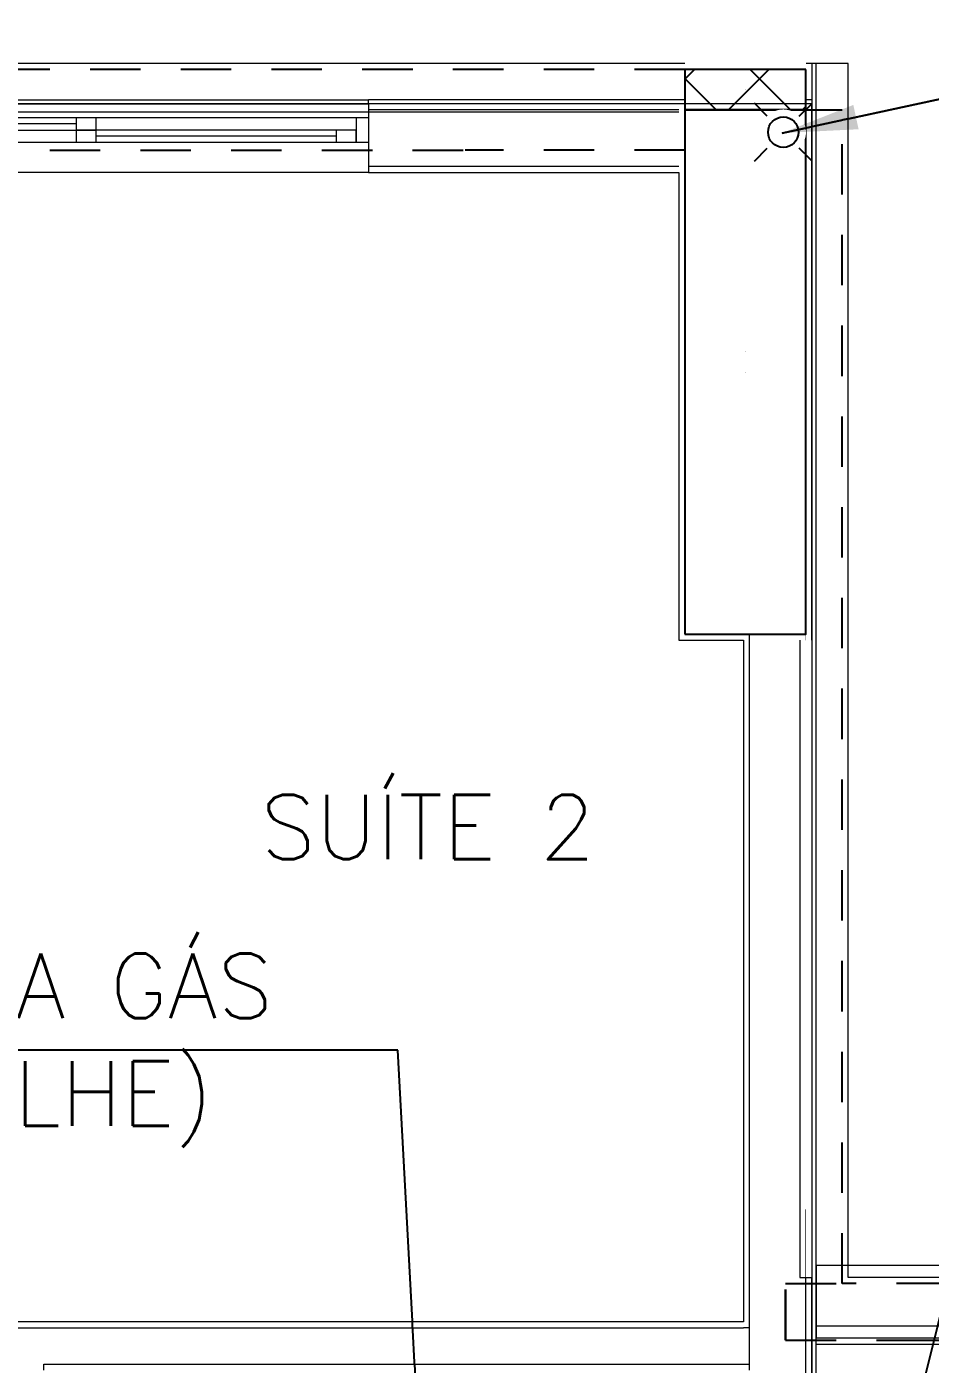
# Model space of a CAD drawing. Header units: millimetres. Extents: x 188.6 to 263.2, y 40.1 to 120.1.
# Drawn here: x 214.326 to 216.567, y 57.337 to 60.653 of the extents above; entities that cross this region are included whole.
import ezdxf

# ---------------------------------------------------------------- set-up
doc = ezdxf.new("R2010")
doc.units = ezdxf.units.MM
doc.set_wipeout_variables(frame=1)
for name, pattern in [('HIDDEN2', [0.1875, 0.125, -0.0625]), ('Linha Tracejada 2_1', [300, 200, -100]), ('Wipeout_Contour', [1000, 0, -1000])]:
    doc.linetypes.add(name, pattern=pattern)
for name, color, linetype in [('ARQ', 8, 'Continuous'), ('ARQ-BASE', 8, 'Continuous'), ('DET-TXT', 7, 'Continuous'), ('ESTR-PILARES', 11, 'Continuous'), ('ESTR-VIGAS', 11, 'HIDDEN2'), ('ESTRUTURA', 7, 'Continuous'), ('GAS-TEXTO', 7, 'Continuous'), ('Janelas ARCHICAD', 7, 'Continuous'), ('SPDA-COL', 7, 'Continuous'), ('SPDA-D', 164, 'Continuous')]:
    doc.layers.add(name, color=color, linetype=linetype)
doc.styles.add('60-100', font='romans.shx', dxfattribs={"height": 0.16})
doc.styles.add('60-50', font='romans.shx', dxfattribs={"height": 0.08})
doc.styles.add('60-75', font='romans.shx', dxfattribs={"height": 0.12})
doc.dimstyles.new('IND75', dxfattribs={"dimtxt": 0.15, "dimasz": 0.1875, "dimexe": 0.15, "dimexo": 0, "dimgap": 0.1, "dimtad": 1, "dimzin": 10, "dimdsep": 46, "dimtxsty": '60-75', "dimcen": 0, "dimclrd": 256, "dimclre": 1, "dimclrt": 256, "dimadec": 0, "dimazin": 0, "dimtfac": 1, "dimtix": 1, "dimtmove": 2, "dimatfit": 3, "dimfxl": 0.15, "dimtolj": 1, "dimtzin": 6, "dimarcsym": 0})
doc.dimstyles.new('SETAS50', dxfattribs={"dimtxt": 0.08, "dimasz": 0.1, "dimexe": 0.15, "dimexo": 0, "dimgap": 0.1, "dimtad": 1, "dimzin": 10, "dimdsep": 46, "dimtxsty": '60-50', "dimblk1": 'OPEN', "dimblk2": 'OPEN', "dimsah": 1, "dimcen": 0, "dimclrd": 244, "dimclre": 8, "dimclrt": 2, "dimadec": 0, "dimazin": 0, "dimtfac": 1, "dimtix": 1, "dimtmove": 2, "dimatfit": 3, "dimldrblk": 'OPEN', "dimfxl": 0.15, "dimtolj": 1, "dimtzin": 6, "dimarcsym": 0})
doc.dimstyles.new('SETAS75', dxfattribs={"dimtxt": 0.16, "dimasz": 0.15, "dimexe": 0.15, "dimexo": 0, "dimgap": 0.1, "dimtad": 1, "dimzin": 10, "dimdsep": 46, "dimtxsty": '60-100', "dimblk1": 'OPEN', "dimblk2": 'OPEN', "dimsah": 1, "dimcen": 0, "dimclrd": 244, "dimclre": 244, "dimclrt": 7, "dimadec": 0, "dimazin": 0, "dimtfac": 1, "dimtix": 1, "dimtmove": 2, "dimatfit": 3, "dimldrblk": 'OPEN', "dimfxl": 0.15, "dimtolj": 1, "dimtzin": 6, "dimarcsym": 0})

# ---------------------------------------------------------------- blocks, each defined once
blk = doc.blocks.new('ESTR-1TP-29.09.2016')
at = {"layer": 'ESTR-PILARES'}
for p, q in [((12.6374, 22.8461), (12.6615, 22.8702)), ((12.6374, 22.848), (12.7152, 22.7702)), ((12.7453, 22.7702), (12.8453, 22.8702)), ((12.7991, 22.8702), (12.8991, 22.7702)), ((12.7874, 22.8202), (12.7874, 22.8202)), ((12.9292, 22.7702), (12.9374, 22.7784)), ((12.7874, 22.1702), (12.7874, 22.1702)), ((12.7874, 22.1202), (12.7874, 22.1202))]:
    blk.add_line(p, q, dxfattribs=at)
for points in [[(12.9374, 22.8702), (12.6374, 22.8702), (12.6374, 22.7702), (12.9374, 22.7702), (12.9374, 22.8702)], [(12.6374, 21.4702), (12.9374, 21.4702), (12.9374, 22.7702), (12.6374, 22.7702), (12.6374, 21.4702)]]:
    blk.add_lwpolyline(points, dxfattribs=at)
at = {"layer": 'ESTR-VIGAS'}
blk.add_line((12.8874, 19.7202), (12.8874, 19.8602), dxfattribs=at)
for points in [[(12.6374, 22.8702), (5.4374, 22.8702)], [(12.9374, 22.7702), (13.0274, 22.7702)], [(13.0274, 19.8602), (13.0274, 22.7702)], [(5.4374, 22.6702), (12.0924, 22.6702)], [(12.6374, 22.6702), (12.0924, 22.6702)], [(12.8874, 19.8602), (13.0274, 19.8602)], [(15.9874, 19.8602), (13.0274, 19.8602)], [(12.8874, 19.7202), (13.1824, 19.7202)], [(13.1824, 19.7202), (15.9877, 19.7202)]]:
    blk.add_lwpolyline(points, dxfattribs=at)
blk = doc.blocks.new('Vão de Janela Simples_3')
at = {"layer": 'Janelas ARCHICAD', "color": 8, "linetype": 'Continuous', "lineweight": 0}
for p, q in [((-700, 0), (-700, 10)), ((-700, 10), (700, 10)), ((-700, 0), (700, 0)), ((700, 0), (700, 10))]:
    blk.add_line(p, q, dxfattribs=at)
blk = doc.blocks.new('Janela de Correr 2-Folhas 21')
at = {"layer": 'Janelas ARCHICAD', "color": 8, "linetype": 'Continuous', "lineweight": 0}
for p, q in [((-700, 35), (700, 35)), ((-700, 35), (-700, 20)), ((700, 35), (700, 20)), ((-700, 20), (-700, 0)), ((-700, 0), (-670, 0)), ((-700, 0), (-700, -60)), ((-700, 0), (-700, -60)), ((-670, 0), (25, 0)), ((-670, 0), (-670, -60)), ((-25, 0), (670, 0)), ((-25, 0), (25, 0)), ((-25, -30), (-25, 0)), ((25, 0), (25, -30)), ((25, 0), (620, 0)), ((620, -30), (620, 0)), ((620, 0), (670, 0)), ((670, -60), (670, 0)), ((670, 0), (700, 0)), ((670, 0), (670, -30)), ((700, 20), (700, 0)), ((700, 0), (700, -60)), ((700, 0), (700, -60)), ((-670, -30), (-620, -30)), ((-670, -60), (-670, -30)), ((-620, -30), (-620, -60)), ((-620, -30), (-25, -30)), ((-25, -60), (-25, -30)), ((-25, -30), (25, -30)), ((25, -30), (-25, -30)), ((25, -15), (620, -15)), ((25, -30), (25, -60)), ((620, -30), (25, -30)), ((670, -30), (620, -30)), ((-670, -60), (-700, -60)), ((-700, -60), (-700, -120)), ((25, -60), (-670, -60)), ((-620, -60), (-670, -60)), ((-620, -45), (-25, -45)), ((-25, -60), (-620, -60)), ((670, -60), (-25, -60)), ((25, -60), (-25, -60)), ((700, -60), (670, -60)), ((700, -60), (700, -120)), ((-700, -120), (-700, -135)), ((700, -120), (700, -135)), ((-700, -135), (700, -135))]:
    blk.add_line(p, q, dxfattribs=at)
blk = doc.blocks.new('arq-3pav')
at = {"color": 8, "linetype": 'Wipeout_Contour', "lineweight": 0, "ltscale": 73226.479922}
blk.add_wipeout([(11.355, 20.305), (0, 20.305), (0.015, 20.29), (11.34, 20.29)], dxfattribs=at).dxf.layer = 'ARQ'
at = {"color": 8, "linetype": 'Wipeout_Contour', "lineweight": 0, "ltscale": 57994.723982}
blk.add_wipeout([(10.1653, 20.05), (10.1653, 20.035), (10.9353, 20.035), (10.9353, 20.05)], dxfattribs=at).dxf.layer = 'ARQ'
at = {"color": 8, "linetype": 'Wipeout_Contour', "lineweight": 0, "ltscale": 50187.472694}
blk.add_wipeout([(11.0953, 17.3542), (11.1103, 17.3542), (11.1103, 19.0442), (11.0953, 19.0442)], dxfattribs=at).dxf.layer = 'ARQ'
at = {"color": 8, "linetype": 'Wipeout_Contour', "lineweight": 0, "ltscale": 49202.797596}
blk.add_wipeout([(11.2653, 18.875), (11.2503, 18.875), (11.2503, 16.7876), (11.2653, 16.7876)], dxfattribs=at).dxf.layer = 'ARQ'
at = {"color": 8, "linetype": 'Wipeout_Contour', "lineweight": 0, "ltscale": 52175.219249}
blk.add_wipeout([(9.3603, 17.17), (9.2703, 17.17), (9.2703, 17.08), (9.3603, 17.08)], dxfattribs=at).dxf.layer = 'ARQ'
at = {"color": 8, "linetype": 'Wipeout_Contour', "lineweight": 0, "ltscale": 47310.289955}
blk.add_wipeout([(11.0953, 17.17), (11.0953, 17.08), (11.1103, 17.08), (11.1103, 17.17)], dxfattribs=at).dxf.layer = 'ARQ'
at = {"layer": 'ARQ', "color": 8, "linetype": 'Continuous', "lineweight": 0}
for p, q in [((10.1653, 20.11), (10.1653, 20.05)), ((10.9503, 20.05), (10.1653, 20.05)), ((10.1653, 20.05), (10.1653, 20.035)), ((11.2503, 16.7876), (11.2503, 18.89)), ((12.9453, 17.145), (11.2753, 17.145)), ((11.0953, 17.08), (11.1103, 17.08)), ((11.1103, 17.065), (11.1103, 17.08))]:
    blk.add_line(p, q, dxfattribs=at)
at = {"layer": 'ARQ', "color": 8, "linetype": 'Continuous', "lineweight": 0, "flags": 128}
for points in [[(10.1653, 20.035), (10.9353, 20.035)], [(11.2653, 16.7876), (11.2653, 18.875)]]:
    blk.add_lwpolyline(points, dxfattribs=at)
blk.add_lwpolyline([(11.2753, 17.13), (12.9453, 17.13), (12.9453, 15.7701), (11.2753, 15.7701)], close=True, dxfattribs=at)
at = {"color": 8, "linetype": 'Wipeout_Contour', "lineweight": 0, "ltscale": 180778.341288}
blk.add_wipeout([(11.34, 20.29), (0.015, 20.29), (0.105, 20.2), (2.5353, 20.2), (2.5353, 20.2051), (3.7653, 20.2051), (3.7653, 20.2), (10.9353, 20.2), (10.9353, 20.205), (11.255, 20.205)], dxfattribs=at).dxf.layer = 'ARQ'
at = {"color": 8, "linetype": 'Wipeout_Contour', "lineweight": 0, "ltscale": 47471.735626}
blk.add_wipeout([(11.0953, 17.185), (11.0953, 17.17), (11.1103, 17.17), (11.1103, 17.185)], dxfattribs=at).dxf.layer = 'ARQ'
at = {"layer": 'ARQ', "color": 8, "linetype": 'Continuous', "lineweight": 0}
for p, q in [((11.1103, 17.185), (11.1103, 18.89)), ((11.1103, 17.17), (11.1103, 17.185)), ((11.1103, 17.17), (11.0953, 17.17)), ((11.1103, 17.08), (11.1103, 17.17))]:
    blk.add_line(p, q, dxfattribs=at)
at = {"layer": 'ARQ', "color": 8, "linetype": 'Continuous', "lineweight": 0, "flags": 128}
for points in [[(11.355, 20.305), (0, 20.305)], [(11.0953, 18.875), (11.0953, 17.185)]]:
    blk.add_lwpolyline(points, dxfattribs=at)
at = {"color": 8, "linetype": 'Wipeout_Contour', "lineweight": 0, "ltscale": 67287.348139}
blk.add_wipeout([(10.9353, 20.2), (3.7653, 20.2), (3.7653, 20.185), (10.9353, 20.185)], dxfattribs=at).dxf.layer = 'ARQ'
at = {"color": 8, "linetype": 'Wipeout_Contour', "lineweight": 0, "ltscale": 50022.705052}
blk.add_wipeout([(11.235, 17.4642), (11.25, 17.4642), (11.25, 19.0442), (11.235, 19.0442)], dxfattribs=at).dxf.layer = 'ARQ'
at = {"color": 8, "linetype": 'Wipeout_Contour', "lineweight": 0, "ltscale": 45107.521451}
blk.add_wipeout([(11.2753, 17.175), (12.9453, 17.175), (12.9453, 17.19), (11.2753, 17.19)], dxfattribs=at).dxf.layer = 'ARQ'
at = {"layer": 'ARQ', "color": 8, "linetype": 'Continuous', "lineweight": 0}
blk.add_line((10.1653, 20.17), (10.1653, 20.11), dxfattribs=at)
at = {"layer": 'ARQ', "color": 8, "linetype": 'Continuous', "lineweight": 0, "flags": 128}
blk.add_lwpolyline([(3.7653, 20.185), (10.9353, 20.185)], dxfattribs=at)
at = {"layer": 'ARQ', "color": 8, "linetype": 'Continuous', "lineweight": 0, "xscale": 0.001, "yscale": 0.001, "rotation": 359.9993678355372}
blk.add_blockref('Vão de Janela Simples_3', (9.4653, 20.205), dxfattribs=at)
blk.add_blockref('Vão de Janela Simples_3', (9.4653, 20.205), dxfattribs=at)
at = {"color": 8, "linetype": 'Wipeout_Contour', "lineweight": 0, "ltscale": 92716.496041}
blk.add_wipeout([(11.25, 17.295), (11.34, 17.295), (11.34, 20.29), (11.255, 20.205), (11.2653, 20.205), (11.2653, 18.875), (11.25, 18.875)], dxfattribs=at).dxf.layer = 'ARQ'
at = {"color": 8, "linetype": 'Wipeout_Contour', "lineweight": 0, "ltscale": 49687.87299}
blk.add_wipeout([(9.3603, 17.08), (11.0953, 17.08), (11.0953, 17.17), (9.3603, 17.17)], dxfattribs=at).dxf.layer = 'ARQ'
at = {"layer": 'ARQ', "color": 8, "linetype": 'Continuous', "lineweight": 0}
for p, q in [((9.3603, 17.065), (9.3603, 17.08)), ((9.3603, 17.08), (11.0953, 17.08))]:
    blk.add_line(p, q, dxfattribs=at)
at = {"layer": 'ARQ', "color": 8, "linetype": 'Continuous', "lineweight": 0, "flags": 128}
for points in [[(11.2753, 20.215), (10.1653, 20.215)], [(11.2653, 20.215), (10.1653, 20.215)], [(10.1653, 20.205), (11.2653, 20.205)], [(10.1653, 20.205), (11.2653, 20.205)], [(11.235, 18.875), (11.235, 17.295)], [(11.235, 17.295), (11.25, 17.295)], [(11.25, 17.295), (11.2753, 17.295)]]:
    blk.add_lwpolyline(points, dxfattribs=at)
at = {"color": 8, "linetype": 'Wipeout_Contour', "lineweight": 0, "ltscale": 52175.708776}
blk.add_wipeout([(11.34, 20.29), (11.34, 17.295), (11.355, 17.295), (11.355, 20.305)], dxfattribs=at).dxf.layer = 'ARQ'
at = {"color": 8, "linetype": 'Wipeout_Contour', "lineweight": 0, "ltscale": 52714.800071}
blk.add_wipeout([(7.4353, 17.17), (11.0953, 17.17), (11.0953, 17.185), (7.4353, 17.185)], dxfattribs=at).dxf.layer = 'ARQ'
at = {"layer": 'ARQ', "color": 8, "linetype": 'Continuous', "lineweight": 0}
for p, q in [((12.9453, 17.325), (11.2753, 17.325)), ((7.4353, 17.17), (11.0953, 17.17))]:
    blk.add_line(p, q, dxfattribs=at)
at = {"layer": 'ARQ', "color": 8, "linetype": 'Continuous', "lineweight": 0, "flags": 128}
for points in [[(11.355, 17.295), (11.355, 20.305)], [(11.0953, 17.185), (7.4353, 17.185)]]:
    blk.add_lwpolyline(points, dxfattribs=at)
at = {"color": 8, "linetype": 'Wipeout_Contour', "lineweight": 0, "ltscale": 58509.33675}
blk.add_wipeout([(10.1653, 20.19), (10.9353, 20.19), (10.9353, 20.205), (10.1653, 20.205)], dxfattribs=at).dxf.layer = 'ARQ'
at = {"layer": 'ARQ', "color": 8, "linetype": 'Continuous', "lineweight": 0}
for p, q in [((10.1653, 20.205), (10.1653, 20.19)), ((10.9503, 20.19), (10.1653, 20.19)), ((10.1653, 20.19), (10.1653, 20.17))]:
    blk.add_line(p, q, dxfattribs=at)
at = {"layer": 'ARQ', "color": 8, "linetype": 'Continuous', "lineweight": 0, "flags": 128}
for points in [[(10.9353, 20.205), (10.1653, 20.205)], [(10.9503, 20.19), (10.9503, 20.05)]]:
    blk.add_lwpolyline(points, dxfattribs=at)
at = {"layer": 'ARQ', "color": 8, "linetype": 'Continuous', "lineweight": 0, "xscale": -0.001, "yscale": 0.001, "rotation": 359.9992335007578}
blk.add_blockref('Janela de Correr 2-Folhas 21', (9.4653, 20.17), dxfattribs=at)
at = {"color": 8, "linetype": 'Wipeout_Contour', "lineweight": 0, "ltscale": 47133.080314}
blk.add_wipeout([(11.34, 17.28), (11.2753, 17.28), (11.2753, 17.19), (11.34, 17.19)], dxfattribs=at).dxf.layer = 'ARQ'
at = {"layer": 'ARQ', "color": 8, "linetype": 'Linha Tracejada 2_1', "lineweight": 0, "flags": 128}
blk.add_lwpolyline([(11.2753, 17.175), (11.2753, 17.19)], dxfattribs=at)
at = {"color": 8, "linetype": 'Wipeout_Contour', "lineweight": 0, "ltscale": 110322.289713}
blk.add_wipeout([(10.9503, 20.2042), (10.9353, 20.2042), (10.9353, 19.0442), (11.0953, 19.0442), (11.0953, 19.0592), (10.9503, 19.0592), (10.9503, 20.3592), (10.9503, 20.2192)], dxfattribs=at).dxf.layer = 'ARQ'
at = {"color": 8, "linetype": 'Wipeout_Contour', "lineweight": 0, "ltscale": 45197.649028}
blk.add_wipeout([(11.34, 17.19), (12.9453, 17.19), (12.9453, 17.28), (11.34, 17.28)], dxfattribs=at).dxf.layer = 'ARQ'
at = {"layer": 'ARQ', "color": 8, "linetype": 'Linha Tracejada 2_1', "lineweight": 0, "flags": 128}
blk.add_lwpolyline([(11.2753, 17.175), (12.9453, 17.175)], dxfattribs=at)
at = {"color": 8, "linetype": 'Wipeout_Contour', "lineweight": 0, "ltscale": 47297.09095}
blk.add_wipeout([(11.34, 17.295), (11.2753, 17.295), (11.2753, 17.28), (11.34, 17.28)], dxfattribs=at).dxf.layer = 'ARQ'
at = {"layer": 'ARQ', "color": 8, "linetype": 'Continuous', "lineweight": 0}
blk.add_line((11.2753, 17.325), (11.2753, 17.145), dxfattribs=at)
at = {"layer": 'ARQ', "color": 8, "linetype": 'Continuous', "lineweight": 0, "flags": 128}
for points in [[(11.2653, 20.205), (11.2653, 16.7876)], [(11.2653, 20.205), (11.2653, 16.7876)], [(11.2753, 16.7876), (11.2753, 20.215)], [(11.2753, 16.7876), (11.2753, 20.205)]]:
    blk.add_lwpolyline(points, dxfattribs=at)
at = {"layer": 'ARQ', "color": 8, "linetype": 'Linha Tracejada 2_1', "lineweight": 0, "flags": 128}
for points in [[(11.2753, 17.28), (11.2753, 17.295)], [(11.2753, 17.19), (11.2753, 17.28)]]:
    blk.add_lwpolyline(points, dxfattribs=at)
at = {"color": 8, "linetype": 'Wipeout_Contour', "lineweight": 0, "ltscale": 47197.936843}
blk.add_wipeout([(11.355, 17.295), (11.34, 17.295), (11.34, 17.28), (11.355, 17.28)], dxfattribs=at).dxf.layer = 'ARQ'
at = {"color": 8, "linetype": 'Wipeout_Contour', "lineweight": 0, "ltscale": 52340.600685}
blk.add_wipeout([(11.2653, 20.305), (11.2653, 17.28), (11.2753, 17.28), (11.2753, 20.305)], dxfattribs=at).dxf.layer = 'ARQ'
at = {"color": 8, "linetype": 'Wipeout_Contour', "lineweight": 0, "ltscale": 45350.344669}
blk.add_wipeout([(11.355, 17.28), (12.9453, 17.28), (12.9453, 17.295), (11.355, 17.295)], dxfattribs=at).dxf.layer = 'ARQ'
at = {"layer": 'ARQ', "color": 8, "linetype": 'Continuous', "lineweight": 0, "flags": 128}
for points in [[(11.2653, 20.305), (11.2653, 17.28)], [(11.2753, 20.305), (11.2653, 20.305)], [(11.2753, 17.28), (11.2753, 20.305)], [(11.2653, 17.28), (11.2753, 17.28)]]:
    blk.add_lwpolyline(points, dxfattribs=at)
at = {"layer": 'ARQ', "color": 8, "linetype": 'Linha Tracejada 2_1', "lineweight": 0, "flags": 128}
blk.add_lwpolyline([(12.9453, 17.295), (11.355, 17.295)], dxfattribs=at)
at = {"color": 8, "linetype": 'Wipeout_Contour', "lineweight": 0, "ltscale": 83587.308847}
blk.add_wipeout([(10.9503, 20.205), (10.9503, 20.19), (11.2503, 20.19), (11.2503, 18.89), (11.2653, 18.89), (11.2653, 20.205)], dxfattribs=at).dxf.layer = 'ARQ'
at = {"color": 8, "linetype": 'Wipeout_Contour', "lineweight": 0, "ltscale": 57638.34615}
blk.add_wipeout([(10.9503, 20.205), (10.9353, 20.205), (10.9353, 20.19), (10.9503, 20.19)], dxfattribs=at).dxf.layer = 'ARQ'
at = {"color": 8, "linetype": 'Wipeout_Contour', "lineweight": 0, "ltscale": 57116.000312}
blk.add_wipeout([(10.9353, 20.05), (10.9353, 20.035), (10.9503, 20.035), (10.9503, 20.05)], dxfattribs=at).dxf.layer = 'ARQ'
at = {"color": 8, "linetype": 'Wipeout_Contour', "lineweight": 0, "ltscale": 52904.575248}
blk.add_wipeout([(11.0953, 19.0592), (11.0953, 19.0442), (11.1103, 19.0442), (11.1103, 19.0592)], dxfattribs=at).dxf.layer = 'ARQ'
at = {"color": 8, "linetype": 'Wipeout_Contour', "lineweight": 0, "ltscale": 52552.310378}
blk.add_wipeout([(11.2503, 18.89), (11.2503, 18.875), (11.2653, 18.875), (11.2653, 18.89)], dxfattribs=at).dxf.layer = 'ARQ'
at = {"layer": 'ARQ', "color": 8, "linetype": 'Continuous', "lineweight": 0, "flags": 128}
blk.add_lwpolyline([(11.2653, 18.875), (11.2653, 18.89)], dxfattribs=at)
at = {"color": 8, "linetype": 'Wipeout_Contour', "lineweight": 0, "ltscale": 55108.524718}
blk.add_wipeout([(10.9503, 19.0592), (11.2503, 19.0592), (11.2503, 20.3592), (10.9503, 20.3592)], dxfattribs=at).dxf.layer = 'ARQ'
at = {"layer": 'ARQ', "color": 8, "linetype": 'Continuous', "lineweight": 0, "flags": 128}
for points in [[(10.9503, 20.205), (10.9353, 20.205)], [(11.2653, 18.89), (11.2653, 20.205), (10.9503, 20.205)], [(10.9353, 20.035), (10.9353, 18.875), (11.0953, 18.875)]]:
    blk.add_lwpolyline(points, dxfattribs=at)
blk.add_lwpolyline([(10.9503, 18.89), (11.2503, 18.89), (11.2503, 20.19), (10.9503, 20.19)], close=True, dxfattribs=at)
at = {"layer": 'ESTRUTURA'}
blk.add_blockref('ESTR-1TP-29.09.2016', (-1.6874, -2.5802), dxfattribs=at)
blk = doc.blocks.new('cap')
blk.add_wipeout([(0.0003, 0.075), (-0.0036, 0.0749), (-0.0076, 0.0746), (-0.0115, 0.0741), (-0.0153, 0.0734), (-0.0191, 0.0725), (-0.0229, 0.0714), (-0.0266, 0.0701), (-0.0302, 0.0686), (-0.0338, 0.067), (-0.0373, 0.0651), (-0.0406, 0.0631), (-0.0439, 0.0608), (-0.047, 0.0585), (-0.05, 0.0559), (-0.0528, 0.0532), (-0.0555, 0.0504), (-0.0581, 0.0474), (-0.0605, 0.0443), (-0.0627, 0.0411), (-0.0648, 0.0377), (-0.0667, 0.0343), (-0.0684, 0.0308), (-0.0699, 0.0271), (-0.0712, 0.0234), (-0.0724, 0.0197), (-0.0733, 0.0159), (-0.074, 0.012), (-0.0746, 0.0081), (-0.0749, 0.0042), (-0.075, 0.0003), (-0.0749, -0.0036), (-0.0746, -0.0076), (-0.0741, -0.0115), (-0.0734, -0.0153), (-0.0725, -0.0191), (-0.0714, -0.0229), (-0.0701, -0.0266), (-0.0686, -0.0302), (-0.067, -0.0338), (-0.0651, -0.0373), (-0.0631, -0.0406), (-0.0608, -0.0439), (-0.0585, -0.047), (-0.0559, -0.05), (-0.0532, -0.0528), (-0.0504, -0.0555), (-0.0474, -0.0581), (-0.0443, -0.0605), (-0.0411, -0.0627), (-0.0377, -0.0648), (-0.0343, -0.0667), (-0.0308, -0.0684), (-0.0271, -0.0699), (-0.0234, -0.0712), (-0.0197, -0.0724), (-0.0159, -0.0733), (-0.012, -0.074), (-0.0081, -0.0746), (-0.0042, -0.0749), (-0.0003, -0.075), (0.0036, -0.0749), (0.0076, -0.0746), (0.0115, -0.0741), (0.0153, -0.0734), (0.0191, -0.0725), (0.0229, -0.0714), (0.0266, -0.0701), (0.0302, -0.0686), (0.0338, -0.067), (0.0373, -0.0651), (0.0406, -0.0631), (0.0439, -0.0608), (0.047, -0.0585), (0.05, -0.0559), (0.0528, -0.0532), (0.0555, -0.0504), (0.0581, -0.0474), (0.0605, -0.0443), (0.0627, -0.0411), (0.0648, -0.0377), (0.0667, -0.0343), (0.0684, -0.0308), (0.0699, -0.0271), (0.0712, -0.0234), (0.0724, -0.0197), (0.0733, -0.0159), (0.074, -0.012), (0.0746, -0.0081), (0.0749, -0.0042), (0.075, -0.0003), (0.0749, 0.0036), (0.0746, 0.0076), (0.0741, 0.0115), (0.0734, 0.0153), (0.0725, 0.0191), (0.0714, 0.0229), (0.0701, 0.0266), (0.0686, 0.0302), (0.067, 0.0338), (0.0651, 0.0373), (0.0631, 0.0406), (0.0608, 0.0439), (0.0585, 0.047), (0.0559, 0.05), (0.0532, 0.0528), (0.0504, 0.0555), (0.0474, 0.0581), (0.0443, 0.0605), (0.0411, 0.0627), (0.0377, 0.0648), (0.0343, 0.0667), (0.0308, 0.0684), (0.0271, 0.0699), (0.0234, 0.0712), (0.0197, 0.0724), (0.0159, 0.0733), (0.012, 0.074), (0.0081, 0.0746), (0.0042, 0.0749)])
for p, q in [((-0.053, 0.053), (-0.0955, 0.0955)), ((0.053, 0.053), (0.0955, 0.0955)), ((-0.0955, -0.0955), (-0.053, -0.053)), ((0.0955, -0.0955), (0.053, -0.053))]:
    blk.add_line(p, q)
blk.add_circle((0, 0), 0.0504)
blk = doc.blocks.new('_OPEN')
at = {"color": 0, "linetype": 'ByBlock'}
for p, q in [((-1, 0.167), (0, 0)), ((0, 0), (-1, -0.167)), ((0, 0), (-1, 0))]:
    blk.add_line(p, q, dxfattribs=at)

msp = doc.modelspace()

# ---------------------------------------------------------------- block references
msp.add_blockref('arq-3pav', (205.0084, 40.2568))

# ---------------------------------------------------------------- next in the draw order: block references
at = {"layer": 'ESTRUTURA'}
msp.add_blockref('ESTR-1TP-29.09.2016', (203.3211, 37.6766), dxfattribs=at)

# ---------------------------------------------------------------- next in the draw order: texts
at = {"layer": 'ARQ-BASE', "color": 8, "style": '60-75'}
msp.add_text('SUÍTE 2', height=0.16, dxfattribs=at).set_placement((214.9062, 58.5887))
at = {"layer": 'GAS-TEXTO', "insert": (212.897, 58.3549), "char_height": 0.16, "width": 2.333766, "attachment_point": 1, "style": '60-50'}
msp.add_mtext('\\pi0.024026;AQUECEDOR A GÁS \\P\\pi0.28688;(VER DETALHE)', dxfattribs=at)

# ---------------------------------------------------------------- next in the draw order: leaders
at = {"layer": 'DET-TXT'}
msp.add_leader([(216.3359, 56.429), (216.7816, 58.2194), (218.4726, 58.2194)], dimstyle='SETAS50', dxfattribs=at)
at = {"layer": 'GAS-TEXTO'}
msp.add_leader([(215.3564, 56.0818), (215.2463, 58.1152), (212.9226, 58.1152)], dimstyle='SETAS75', dxfattribs=at)

# ---------------------------------------------------------------- next in the draw order: block references
at = {"layer": 'SPDA-D', "xscale": 0.75, "yscale": 0.75, "zscale": 0.75}
msp.add_blockref('cap', (216.2025, 60.3915), dxfattribs=at)

# ---------------------------------------------------------------- next in the draw order: leaders
at = {"layer": 'SPDA-COL'}
for points in [[(216.1995, 60.3893), (217.4198, 60.6529)], [(217.4198, 60.6529), (216.1995, 60.3893)]]:
    msp.add_leader(points, dimstyle='IND75', dxfattribs=at)

doc.saveas('drawing.dxf')
